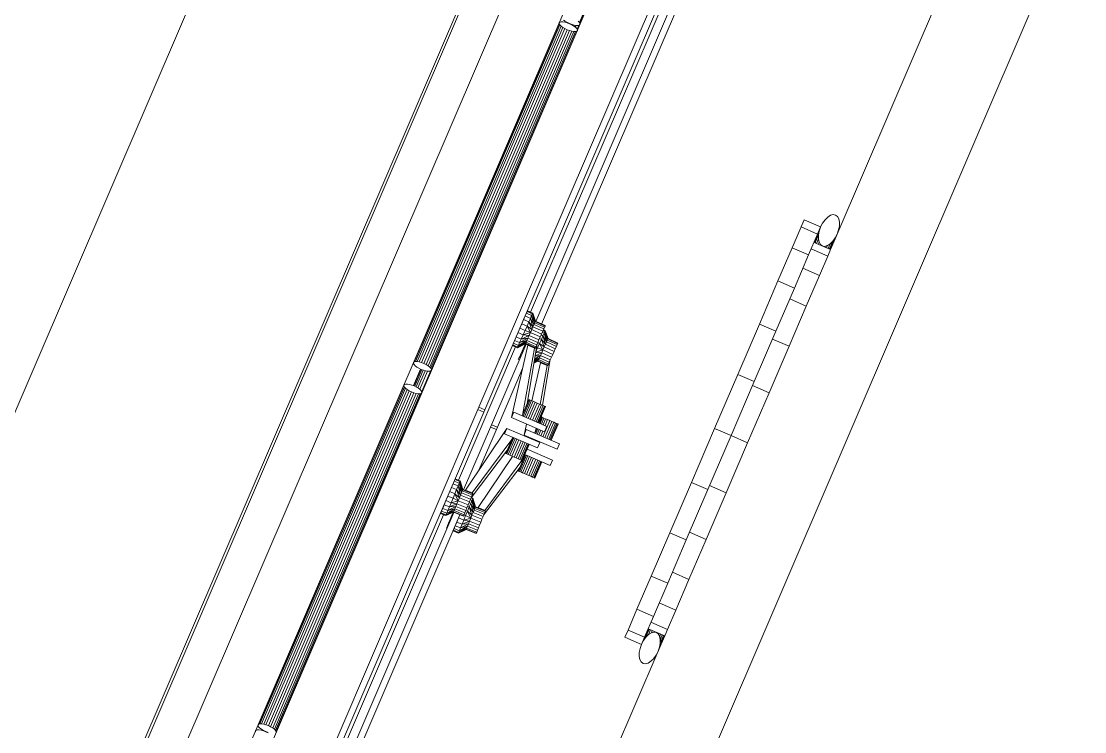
# Model space of a CAD drawing. Header units: metres. Extents: x -48 to 2360, y -1392 to 453.
# Drawn here: x 723.875 to 724.723, y -1328.341 to -1327.775 of the extents above; entities that cross this region are included whole.
import ezdxf

# ---------------------------------------------------------------- set-up
doc = ezdxf.new("R2010")
doc.units = ezdxf.units.M
doc.layers.add('MUEBLES', color=223, linetype='Continuous', lineweight=5, transparency=0.3)
doc.layers.add('TODO', color=210, linetype='Continuous', lineweight=5)

msp = doc.modelspace()

# ---------------------------------------------------------------- linework, layer by layer
at = {"layer": 'MUEBLES', "transparency": 33554585}
for p, q in [((724.50029, -1327.19937), (723.78107, -1328.87432)), ((723.82422, -1328.89284), (724.54344, -1327.21789)), ((724.55782, -1327.22407), (723.8386, -1328.89902)), ((724.23982, -1328.08202), (724.6083, -1327.22387)), ((724.6108, -1327.23098), (724.2445, -1328.08403)), ((723.63278, -1329.13968), (724.42603, -1327.29231)), ((724.28518, -1328.01359), (724.57856, -1327.33037)), ((724.58329, -1327.33228), (724.28983, -1328.01571)), ((724.2809, -1328.0064), (724.55177, -1327.3756)), ((724.52529, -1327.94424), (724.74485, -1327.43292)), ((724.25542, -1328.75435), (724.78425, -1327.52277)), ((724.31989, -1327.7755), (724.37904, -1327.63776)), ((724.32037, -1327.77639), (724.37951, -1327.63864)), ((724.30387, -1327.77648), (724.24603, -1327.91119)), ((724.30434, -1327.77736), (724.24675, -1327.9115)), ((724.30389, -1327.77576), (724.30387, -1327.77648)), ((724.30387, -1327.77648), (724.30434, -1327.77736)), ((724.3044, -1327.77524), (724.30389, -1327.77576)), ((724.30434, -1327.77736), (724.30527, -1327.77835)), ((724.30537, -1327.77498), (724.3044, -1327.77524)), ((724.30672, -1327.77497), (724.30537, -1327.77498)), ((724.30837, -1327.77523), (724.30672, -1327.77497)), ((724.30734, -1327.77353), (724.30867, -1327.77454)), ((724.31021, -1327.77574), (724.30837, -1327.77523)), ((724.30867, -1327.77454), (724.3103, -1327.77553)), ((724.31211, -1327.77646), (724.31021, -1327.77574)), ((724.3103, -1327.77553), (724.31213, -1327.77641)), ((724.31159, -1327.77626), (724.31163, -1327.77617)), ((724.31187, -1327.77628), (724.31184, -1327.77635)), ((724.31393, -1327.77734), (724.31211, -1327.77646)), ((724.31213, -1327.77641), (724.31403, -1327.77713)), ((724.31259, -1327.77658), (724.31255, -1327.77667)), ((724.31375, -1327.77702), (724.31367, -1327.77721)), ((724.31557, -1327.77832), (724.31393, -1327.77734)), ((724.31403, -1327.77713), (724.31586, -1327.77763)), ((724.31532, -1327.77748), (724.31508, -1327.77803)), ((724.31586, -1327.77763), (724.31751, -1327.77789)), ((724.31722, -1327.77785), (724.31665, -1327.77916)), ((724.31751, -1327.77789), (724.31887, -1327.77789)), ((724.31812, -1327.78088), (724.31948, -1327.77772)), ((724.31887, -1327.77789), (724.31983, -1327.77762)), ((724.31989, -1327.7755), (724.31896, -1327.77452)), ((724.31983, -1327.77762), (724.32034, -1327.77711)), ((724.32037, -1327.77639), (724.31989, -1327.7755)), ((724.32034, -1327.77711), (724.32037, -1327.77639)), ((724.30527, -1327.77835), (724.24789, -1327.91199)), ((724.3066, -1327.77937), (724.24938, -1327.91263)), ((724.30823, -1327.78035), (724.25111, -1327.91338)), ((724.31006, -1327.78123), (724.25297, -1327.91418)), ((724.25483, -1327.91498), (724.31196, -1327.78195)), ((724.25657, -1327.91572), (724.31379, -1327.78245)), ((724.25806, -1327.91636), (724.31544, -1327.78271)), ((724.2592, -1327.91685), (724.3168, -1327.78271)), ((724.25992, -1327.91716), (724.31776, -1327.78244)), ((724.30527, -1327.77835), (724.3066, -1327.77937)), ((724.3066, -1327.77937), (724.30823, -1327.78035)), ((724.30823, -1327.78035), (724.31006, -1327.78123)), ((724.31006, -1327.78123), (724.31196, -1327.78195)), ((724.31196, -1327.78195), (724.31379, -1327.78245)), ((724.31379, -1327.78245), (724.31544, -1327.78271)), ((724.31544, -1327.78271), (724.3168, -1327.78271)), ((724.31689, -1327.77934), (724.31557, -1327.77832)), ((724.3168, -1327.78271), (724.31776, -1327.78244)), ((724.31782, -1327.78033), (724.31689, -1327.77934)), ((724.31776, -1327.78244), (724.31827, -1327.78193)), ((724.3183, -1327.78121), (724.31782, -1327.78033)), ((724.31827, -1327.78193), (724.3183, -1327.78121)), ((724.24603, -1327.91119), (724.18818, -1328.04591)), ((724.24674, -1327.9115), (724.18915, -1328.04564)), ((724.24789, -1327.91199), (724.1905, -1328.04564)), ((724.24938, -1327.91263), (724.19215, -1328.0459)), ((724.25111, -1327.91338), (724.19399, -1328.0464)), ((724.19589, -1328.04712), (724.25297, -1327.91418)), ((724.19771, -1328.048), (724.25483, -1327.91498)), ((724.19934, -1328.04899), (724.25657, -1327.91572)), ((724.20067, -1328.05001), (724.25806, -1327.91636)), ((724.2016, -1328.05099), (724.2592, -1327.91685)), ((724.20207, -1328.05187), (724.25992, -1327.91716)), ((724.51788, -1327.93049), (724.51574, -1327.93259)), ((724.52009, -1327.92912), (724.51788, -1327.93049)), ((724.5222, -1327.92857), (724.52009, -1327.92912)), ((724.52409, -1327.92888), (724.5222, -1327.92857)), ((724.52561, -1327.93003), (724.52409, -1327.92888)), ((724.52667, -1327.93195), (724.52561, -1327.93003)), ((724.49661, -1327.93838), (724.48948, -1327.95499)), ((724.49905, -1327.93272), (724.49661, -1327.93838)), ((724.50978, -1327.94404), (724.49661, -1327.93838)), ((724.51222, -1327.93837), (724.49905, -1327.93272)), ((724.50978, -1327.94404), (724.51222, -1327.93837)), ((724.511, -1327.94181), (724.51212, -1327.93858)), ((724.51222, -1327.93837), (724.51107, -1327.94165)), ((724.51212, -1327.93858), (724.51218, -1327.93848)), ((724.51381, -1327.93528), (724.51222, -1327.93837)), ((724.51574, -1327.93259), (724.51381, -1327.93528)), ((724.52653, -1327.94074), (724.52715, -1327.93749)), ((724.52719, -1327.93449), (724.52667, -1327.93195)), ((724.52715, -1327.93749), (724.52719, -1327.93449)), ((724.50265, -1327.96065), (724.50978, -1327.94404)), ((724.50715, -1327.95078), (724.50868, -1327.94721)), ((724.50811, -1327.95036), (724.51041, -1327.94501)), ((724.50811, -1327.95036), (724.50868, -1327.94721)), ((724.50868, -1327.94721), (724.511, -1327.94181)), ((724.50868, -1327.94721), (724.50978, -1327.94404)), ((724.51038, -1327.94797), (724.51041, -1327.94501)), ((724.51045, -1327.94491), (724.5104, -1327.94791)), ((724.51041, -1327.94501), (724.511, -1327.94181)), ((724.51107, -1327.94165), (724.51045, -1327.94491)), ((724.52372, -1327.94727), (724.52141, -1327.95267)), ((724.52372, -1327.94727), (724.52181, -1327.94991)), ((724.52186, -1327.9498), (724.52379, -1327.94712)), ((724.52529, -1327.94424), (724.52295, -1327.94969)), ((724.52529, -1327.94424), (724.52372, -1327.94727)), ((724.52379, -1327.94712), (724.52538, -1327.94403)), ((724.52533, -1327.94413), (724.52529, -1327.94424)), ((724.52538, -1327.94403), (724.52653, -1327.94074)), ((724.48948, -1327.95499), (724.47814, -1327.98141)), ((724.50265, -1327.96065), (724.48948, -1327.95499)), ((724.51784, -1327.96159), (724.50467, -1327.95593)), ((724.5201, -1327.95634), (724.50693, -1327.95069)), ((724.50781, -1327.95107), (724.50811, -1327.95036)), ((724.50811, -1327.95119), (724.50811, -1327.95036)), ((724.50886, -1327.95151), (724.51038, -1327.94797)), ((724.51022, -1327.9521), (724.51092, -1327.95048)), ((724.51092, -1327.95048), (724.51038, -1327.94797)), ((724.5104, -1327.94791), (724.51093, -1327.95045)), ((724.51198, -1327.95237), (724.51092, -1327.95048)), ((724.51093, -1327.95045), (724.51199, -1327.95236)), ((724.51181, -1327.95278), (724.51198, -1327.95237)), ((724.51351, -1327.95351), (724.51198, -1327.95237)), ((724.51199, -1327.95236), (724.51351, -1327.95351)), ((724.51351, -1327.95351), (724.5154, -1327.95383)), ((724.51539, -1327.95383), (724.51351, -1327.95351)), ((724.51539, -1327.95383), (724.51522, -1327.95425)), ((724.5175, -1327.95331), (724.51539, -1327.95383)), ((724.5154, -1327.95383), (724.51751, -1327.95328)), ((724.5175, -1327.95331), (724.5168, -1327.95493)), ((724.51969, -1327.95197), (724.5175, -1327.95331)), ((724.51751, -1327.95328), (724.51972, -1327.95191)), ((724.51969, -1327.95197), (724.51817, -1327.95551)), ((724.51952, -1327.95526), (724.51891, -1327.95583)), ((724.51952, -1327.95526), (724.51921, -1327.95596)), ((724.52181, -1327.94991), (724.51952, -1327.95526)), ((724.52141, -1327.95267), (724.51952, -1327.95526)), ((724.52181, -1327.94991), (724.51969, -1327.95197)), ((724.51972, -1327.95191), (724.52186, -1327.9498)), ((724.52141, -1327.95267), (724.51987, -1327.95625)), ((724.52295, -1327.94969), (724.5201, -1327.95634)), ((724.52295, -1327.94969), (724.52141, -1327.95267)), ((724.4913, -1327.98707), (724.50265, -1327.96065)), ((724.51124, -1327.97697), (724.51784, -1327.96159)), ((724.51784, -1327.96159), (724.5201, -1327.95634)), ((724.51124, -1327.97697), (724.49807, -1327.97131)), ((724.47814, -1327.98141), (724.46335, -1328.01585)), ((724.4913, -1327.98707), (724.47814, -1327.98141)), ((724.50073, -1328.00143), (724.51124, -1327.97697)), ((724.47652, -1328.0215), (724.4913, -1327.98707)), ((724.50073, -1328.00143), (724.48757, -1327.99578)), ((724.27771, -1328.00714), (724.27832, -1328.00578)), ((724.27832, -1328.00578), (724.27853, -1328.00531)), ((724.27832, -1328.00578), (724.28246, -1328.00767)), ((724.27853, -1328.00531), (724.28267, -1328.0072)), ((724.48704, -1328.03332), (724.50073, -1328.00143)), ((724.27401, -1328.01545), (724.27548, -1328.01215)), ((724.27434, -1328.01472), (724.27428, -1328.01469)), ((724.27513, -1328.01295), (724.27505, -1328.01291)), ((724.27548, -1328.01215), (724.27674, -1328.00932)), ((724.27548, -1328.01215), (724.27962, -1328.01404)), ((724.27573, -1328.01159), (724.27563, -1328.01154)), ((724.27611, -1328.01073), (724.276, -1328.01068)), ((724.27624, -1328.01044), (724.27613, -1328.01039)), ((724.27674, -1328.00932), (724.27771, -1328.00714)), ((724.27674, -1328.00932), (724.28088, -1328.01121)), ((724.27771, -1328.00714), (724.28185, -1328.00903)), ((724.27962, -1328.01404), (724.27815, -1328.01734)), ((724.28088, -1328.01121), (724.27962, -1328.01404)), ((724.27962, -1328.01404), (724.2819, -1328.0201)), ((724.28287, -1328.01793), (724.27962, -1328.01404)), ((724.28185, -1328.00903), (724.28088, -1328.01121)), ((724.2837, -1328.01608), (724.28088, -1328.01121)), ((724.28088, -1328.01121), (724.28287, -1328.01793)), ((724.28185, -1328.00903), (724.28246, -1328.00767)), ((724.28185, -1328.00903), (724.2837, -1328.01608)), ((724.28185, -1328.00903), (724.28433, -1328.01465)), ((724.28267, -1328.0072), (724.28246, -1328.00767)), ((724.28246, -1328.00767), (724.28473, -1328.01375)), ((724.28246, -1328.00767), (724.28433, -1328.01465)), ((724.28267, -1328.0072), (724.28473, -1328.01375)), ((724.28267, -1328.0072), (724.28487, -1328.01345)), ((724.28433, -1328.01465), (724.2837, -1328.01608)), ((724.28473, -1328.01375), (724.28433, -1328.01465)), ((724.29215, -1328.01822), (724.28433, -1328.01465)), ((724.28487, -1328.01345), (724.28473, -1328.01375)), ((724.29255, -1328.01733), (724.28473, -1328.01375)), ((724.29269, -1328.01702), (724.28487, -1328.01345)), ((724.275, -1328.02442), (724.2709, -1328.02255)), ((724.27242, -1328.01903), (724.27243, -1328.01899)), ((724.27243, -1328.01899), (724.27401, -1328.01545)), ((724.27243, -1328.01899), (724.27657, -1328.02088)), ((724.27342, -1328.01678), (724.27339, -1328.01676)), ((724.27401, -1328.01545), (724.27815, -1328.01734)), ((724.27657, -1328.02088), (724.275, -1328.02442)), ((724.28087, -1328.02242), (724.275, -1328.02442)), ((724.27815, -1328.01734), (724.27657, -1328.02088)), ((724.27657, -1328.02088), (724.28087, -1328.02242)), ((724.2819, -1328.0201), (724.27815, -1328.01734)), ((724.27815, -1328.01734), (724.28087, -1328.02242)), ((724.28087, -1328.02242), (724.27984, -1328.02474)), ((724.2819, -1328.0201), (724.28087, -1328.02242)), ((724.28087, -1328.02242), (724.28869, -1328.02599)), ((724.28287, -1328.01793), (724.2819, -1328.0201)), ((724.28973, -1328.02367), (724.2819, -1328.0201)), ((724.2837, -1328.01608), (724.28287, -1328.01793)), ((724.29069, -1328.02151), (724.28287, -1328.01793)), ((724.29152, -1328.01965), (724.2837, -1328.01608)), ((724.28869, -1328.02599), (724.28973, -1328.02367)), ((724.28973, -1328.02367), (724.29069, -1328.02151)), ((724.29037, -1328.02224), (724.29187, -1328.02292)), ((724.29069, -1328.02151), (724.29152, -1328.01965)), ((724.29187, -1328.02292), (724.2909, -1328.0251)), ((724.29097, -1328.02087), (724.29248, -1328.02156)), ((724.29118, -1328.0204), (724.29269, -1328.02109)), ((724.29152, -1328.01965), (724.29215, -1328.01822)), ((724.29187, -1328.02292), (724.29248, -1328.02156)), ((724.29187, -1328.02292), (724.29372, -1328.02996)), ((724.29187, -1328.02292), (724.29435, -1328.02854)), ((724.29215, -1328.01822), (724.29255, -1328.01733)), ((724.29269, -1328.02109), (724.29248, -1328.02156)), ((724.29248, -1328.02156), (724.29475, -1328.02764)), ((724.29248, -1328.02156), (724.29435, -1328.02854)), ((724.29255, -1328.01733), (724.29269, -1328.01702)), ((724.29269, -1328.02109), (724.29475, -1328.02764)), ((724.29269, -1328.02109), (724.29489, -1328.02734)), ((724.46335, -1328.01585), (724.44613, -1328.05595)), ((724.4593, -1328.0616), (724.47652, -1328.0215)), ((724.47652, -1328.0215), (724.46335, -1328.01585)), ((724.24984, -1328.09591), (724.27743, -1328.03165)), ((724.27069, -1328.03409), (724.26673, -1328.03228)), ((724.2713, -1328.03273), (724.26732, -1328.03091)), ((724.27227, -1328.03055), (724.26826, -1328.02872)), ((724.27353, -1328.02772), (724.26948, -1328.02587)), ((724.27701, -1328.03109), (724.27048, -1328.03456)), ((724.27687, -1328.0314), (724.27048, -1328.03456)), ((724.27741, -1328.03019), (724.27069, -1328.03409)), ((724.27701, -1328.03109), (724.27069, -1328.03409)), ((724.27804, -1328.02877), (724.2713, -1328.03273)), ((724.27741, -1328.03019), (724.2713, -1328.03273)), ((724.27227, -1328.03055), (724.2713, -1328.03273)), ((724.27887, -1328.02691), (724.27227, -1328.03055)), ((724.27353, -1328.02772), (724.27227, -1328.03055)), ((724.27227, -1328.03055), (724.27804, -1328.02877)), ((724.275, -1328.02442), (724.27353, -1328.02772)), ((724.27984, -1328.02474), (724.27353, -1328.02772)), ((724.27887, -1328.02691), (724.27353, -1328.02772)), ((724.275, -1328.02442), (724.27984, -1328.02474)), ((724.27683, -1328.03142), (724.27566, -1328.03404)), ((724.27701, -1328.03109), (724.27687, -1328.0314)), ((724.27687, -1328.0314), (724.2847, -1328.03497)), ((724.27741, -1328.03019), (724.27701, -1328.03109)), ((724.27701, -1328.03109), (724.28483, -1328.03466)), ((724.27804, -1328.02877), (724.27741, -1328.03019)), ((724.27741, -1328.03019), (724.28523, -1328.03377)), ((724.27887, -1328.02691), (724.27804, -1328.02877)), ((724.27804, -1328.02877), (724.28587, -1328.03234)), ((724.28626, -1328.03145), (724.27841, -1328.07891)), ((724.27879, -1328.03263), (724.27892, -1328.03233)), ((724.27984, -1328.02474), (724.27887, -1328.02691)), ((724.27887, -1328.02691), (724.28669, -1328.03048)), ((724.27984, -1328.02474), (724.28766, -1328.02832)), ((724.28523, -1328.03377), (724.28587, -1328.03234)), ((724.28587, -1328.03234), (724.28669, -1328.03048)), ((724.28817, -1328.03123), (724.28659, -1328.03477)), ((724.28667, -1328.03054), (724.28817, -1328.03123)), ((724.28669, -1328.03048), (724.28766, -1328.02832)), ((724.28766, -1328.02832), (724.28869, -1328.02599)), ((724.28814, -1328.02724), (724.28964, -1328.02793)), ((724.28964, -1328.02793), (724.28817, -1328.03123)), ((724.29192, -1328.03399), (724.28817, -1328.03123)), ((724.28817, -1328.03123), (724.29089, -1328.03631)), ((724.2894, -1328.02441), (724.2909, -1328.0251)), ((724.2909, -1328.0251), (724.28964, -1328.02793)), ((724.28964, -1328.02793), (724.29192, -1328.03399)), ((724.29289, -1328.03182), (724.28964, -1328.02793)), ((724.29372, -1328.02996), (724.2909, -1328.0251)), ((724.2909, -1328.0251), (724.29289, -1328.03182)), ((724.29289, -1328.03182), (724.29192, -1328.03399)), ((724.29372, -1328.02996), (724.29289, -1328.03182)), ((724.30071, -1328.0354), (724.29289, -1328.03182)), ((724.29435, -1328.02854), (724.29372, -1328.02996)), ((724.30154, -1328.03354), (724.29372, -1328.02996)), ((724.29475, -1328.02764), (724.29435, -1328.02854)), ((724.30217, -1328.03211), (724.29435, -1328.02854)), ((724.29489, -1328.02734), (724.29475, -1328.02764)), ((724.30257, -1328.03121), (724.29475, -1328.02764)), ((724.30271, -1328.03091), (724.29489, -1328.02734)), ((724.30154, -1328.03354), (724.30217, -1328.03211)), ((724.30217, -1328.03211), (724.30257, -1328.03121)), ((724.30257, -1328.03121), (724.30271, -1328.03091)), ((724.48704, -1328.03332), (724.47387, -1328.02766)), ((724.2235, -1328.14007), (724.26908, -1328.03392)), ((724.26574, -1328.09025), (724.27879, -1328.03263)), ((724.27048, -1328.03456), (724.26652, -1328.03275)), ((724.27069, -1328.03409), (724.27048, -1328.03456)), ((724.2713, -1328.03273), (724.27069, -1328.03409)), ((724.27293, -1328.04017), (724.27196, -1328.04235)), ((724.27262, -1328.04086), (724.27379, -1328.04013)), ((724.27293, -1328.04017), (724.27262, -1328.04086)), ((724.27419, -1328.03734), (724.27293, -1328.04017)), ((724.27419, -1328.03734), (724.27347, -1328.03896)), ((724.27347, -1328.03896), (724.27451, -1328.03844)), ((724.27566, -1328.03404), (724.27419, -1328.03734)), ((724.27457, -1328.03648), (724.27547, -1328.03621)), ((724.28409, -1328.0349), (724.27492, -1328.08705)), ((724.27586, -1328.0336), (724.27659, -1328.0336)), ((724.28409, -1328.0349), (724.27879, -1328.03263)), ((724.28416, -1328.03472), (724.28409, -1328.0349)), ((724.28889, -1328.0408), (724.2843, -1328.04333)), ((724.28889, -1328.0408), (724.28461, -1328.04145)), ((724.28986, -1328.03863), (724.28467, -1328.04108)), ((724.2847, -1328.03497), (724.28483, -1328.03466)), ((724.28483, -1328.03466), (724.28523, -1328.03377)), ((724.28513, -1328.03832), (724.28986, -1328.03863)), ((724.29089, -1328.03631), (724.28514, -1328.03827)), ((724.28659, -1328.03477), (724.28519, -1328.03792)), ((724.28578, -1328.0344), (724.28659, -1328.03477)), ((724.28659, -1328.03477), (724.29089, -1328.03631)), ((724.28889, -1328.0408), (724.28806, -1328.04266)), ((724.28986, -1328.03863), (724.28889, -1328.0408)), ((724.28889, -1328.0408), (724.29672, -1328.04437)), ((724.29089, -1328.03631), (724.28986, -1328.03863)), ((724.28986, -1328.03863), (724.29768, -1328.04221)), ((724.29192, -1328.03399), (724.29089, -1328.03631)), ((724.29089, -1328.03631), (724.29871, -1328.03988)), ((724.29975, -1328.03756), (724.29192, -1328.03399)), ((724.29768, -1328.04221), (724.29871, -1328.03988)), ((724.29871, -1328.03988), (724.29975, -1328.03756)), ((724.29975, -1328.03756), (724.30071, -1328.0354)), ((724.30071, -1328.0354), (724.30154, -1328.03354)), ((724.4711, -1328.07044), (724.48704, -1328.03332)), ((724.18767, -1328.04642), (724.18765, -1328.04714)), ((724.18765, -1328.04714), (724.18812, -1328.04803)), ((724.18818, -1328.04591), (724.18767, -1328.04642)), ((724.18812, -1328.04803), (724.18905, -1328.04901)), ((724.18915, -1328.04564), (724.18818, -1328.04591)), ((724.18905, -1328.04901), (724.19038, -1328.05003)), ((724.1905, -1328.04564), (724.18915, -1328.04564)), ((724.19215, -1328.0459), (724.1905, -1328.04564)), ((724.19399, -1328.0464), (724.19215, -1328.0459)), ((724.19589, -1328.04712), (724.19399, -1328.0464)), ((724.19771, -1328.048), (724.19589, -1328.04712)), ((724.19934, -1328.04899), (724.19771, -1328.048)), ((724.20067, -1328.05001), (724.19934, -1328.04899)), ((724.27136, -1328.04371), (724.27115, -1328.04418)), ((724.27196, -1328.04235), (724.27136, -1328.04371)), ((724.27191, -1328.04247), (724.27318, -1328.04154)), ((724.27209, -1328.04206), (724.27334, -1328.04119)), ((724.28194, -1328.07684), (724.28881, -1328.04652)), ((724.28689, -1328.04529), (724.28371, -1328.04686)), ((724.28703, -1328.04498), (724.28374, -1328.04673)), ((724.28703, -1328.04498), (724.28377, -1328.04653)), ((724.28743, -1328.04408), (724.28383, -1328.04617)), ((724.28743, -1328.04408), (724.28393, -1328.04553)), ((724.28806, -1328.04266), (724.28402, -1328.04503)), ((724.28421, -1328.04385), (724.28806, -1328.04266)), ((724.28703, -1328.04498), (724.28689, -1328.04529)), ((724.28689, -1328.04529), (724.29472, -1328.04886)), ((724.28743, -1328.04408), (724.28703, -1328.04498)), ((724.28703, -1328.04498), (724.29485, -1328.04855)), ((724.28806, -1328.04266), (724.28743, -1328.04408)), ((724.28743, -1328.04408), (724.29525, -1328.04766)), ((724.28806, -1328.04266), (724.29589, -1328.04623)), ((724.29411, -1328.04879), (724.28867, -1328.07973)), ((724.28881, -1328.04652), (724.28894, -1328.04622)), ((724.29411, -1328.04879), (724.28881, -1328.04652)), ((724.29628, -1328.04534), (724.29047, -1328.0805)), ((724.29418, -1328.04861), (724.29411, -1328.04879)), ((724.29472, -1328.04886), (724.29485, -1328.04855)), ((724.29485, -1328.04855), (724.29525, -1328.04766)), ((724.29525, -1328.04766), (724.29589, -1328.04623)), ((724.29589, -1328.04623), (724.29672, -1328.04437)), ((724.29672, -1328.04437), (724.29768, -1328.04221)), ((724.18768, -1328.06482), (724.19333, -1328.05165)), ((724.19357, -1328.05177), (724.18793, -1328.06492)), ((724.1943, -1328.05207), (724.18864, -1328.06523)), ((724.19546, -1328.05251), (724.18977, -1328.06577)), ((724.19038, -1328.05003), (724.19201, -1328.05101)), ((724.19703, -1328.05297), (724.19118, -1328.06659)), ((724.19201, -1328.05101), (724.19384, -1328.05189)), ((724.19892, -1328.05333), (724.19275, -1328.06772)), ((724.19384, -1328.05189), (724.19573, -1328.05261)), ((724.19421, -1328.06944), (724.20118, -1328.05321)), ((724.19573, -1328.05261), (724.19757, -1328.05312)), ((724.19757, -1328.05312), (724.19922, -1328.05338)), ((724.19922, -1328.05338), (724.20058, -1328.05338)), ((724.20058, -1328.05338), (724.20154, -1328.05311)), ((724.2016, -1328.05099), (724.20067, -1328.05001)), ((724.20154, -1328.05311), (724.20205, -1328.0526)), ((724.20207, -1328.05187), (724.2016, -1328.05099)), ((724.20205, -1328.0526), (724.20207, -1328.05187)), ((724.27458, -1328.05122), (724.25452, -1328.09792)), ((724.44613, -1328.05595), (724.42765, -1328.09898)), ((724.4593, -1328.0616), (724.44613, -1328.05595)), ((724.17997, -1328.06504), (724.12212, -1328.19975)), ((724.18044, -1328.06592), (724.12284, -1328.20006)), ((724.17999, -1328.06432), (724.17997, -1328.06504)), ((724.17997, -1328.06504), (724.18044, -1328.06592)), ((724.1805, -1328.0638), (724.17999, -1328.06432)), ((724.18044, -1328.06592), (724.18137, -1328.06691)), ((724.18146, -1328.06354), (724.1805, -1328.0638)), ((724.18282, -1328.06353), (724.18146, -1328.06354)), ((724.18447, -1328.06379), (724.18282, -1328.06353)), ((724.1863, -1328.0643), (724.18447, -1328.06379)), ((724.1882, -1328.06502), (724.1863, -1328.0643)), ((724.19003, -1328.0659), (724.1882, -1328.06502)), ((724.19166, -1328.06688), (724.19003, -1328.0659)), ((724.44082, -1328.10463), (724.4593, -1328.0616)), ((724.4711, -1328.07044), (724.45793, -1328.06479)), ((724.18137, -1328.06691), (724.12398, -1328.20055)), ((724.18269, -1328.06793), (724.12547, -1328.20119)), ((724.18433, -1328.06891), (724.1272, -1328.20194)), ((724.18615, -1328.06979), (724.12907, -1328.20274)), ((724.13093, -1328.20354), (724.18805, -1328.07051)), ((724.13266, -1328.20428), (724.18989, -1328.07101)), ((724.13415, -1328.20492), (724.19154, -1328.07127)), ((724.13529, -1328.20541), (724.19289, -1328.07127)), ((724.13601, -1328.20572), (724.19386, -1328.071)), ((724.18137, -1328.06691), (724.18269, -1328.06793)), ((724.18269, -1328.06793), (724.18433, -1328.06891)), ((724.18433, -1328.06891), (724.18615, -1328.06979)), ((724.18615, -1328.06979), (724.18805, -1328.07051)), ((724.18805, -1328.07051), (724.18989, -1328.07101)), ((724.18989, -1328.07101), (724.19154, -1328.07127)), ((724.19154, -1328.07127), (724.19289, -1328.07127)), ((724.19299, -1328.0679), (724.19166, -1328.06688)), ((724.19289, -1328.07127), (724.19386, -1328.071)), ((724.19392, -1328.06889), (724.19299, -1328.0679)), ((724.19386, -1328.071), (724.19437, -1328.07049)), ((724.19439, -1328.06977), (724.19392, -1328.06889)), ((724.19437, -1328.07049), (724.19439, -1328.06977)), ((724.45399, -1328.11029), (724.4711, -1328.07044)), ((724.23982, -1328.08202), (723.87053, -1328.94203)), ((724.2445, -1328.08403), (724.23982, -1328.08202)), ((724.27971, -1328.07588), (724.27417, -1328.08878)), ((724.27994, -1328.07598), (724.2744, -1328.08888)), ((724.28059, -1328.07626), (724.27506, -1328.08916)), ((724.28164, -1328.07671), (724.2761, -1328.08961)), ((724.283, -1328.0773), (724.27747, -1328.0902)), ((724.28459, -1328.07798), (724.27905, -1328.09088)), ((724.27994, -1328.07598), (724.27971, -1328.07588)), ((724.28059, -1328.07626), (724.27994, -1328.07598)), ((724.28164, -1328.07671), (724.28059, -1328.07626)), ((724.28076, -1328.09161), (724.2863, -1328.07871)), ((724.283, -1328.0773), (724.28164, -1328.07671)), ((724.28246, -1328.09234), (724.288, -1328.07944)), ((724.28459, -1328.07798), (724.283, -1328.0773)), ((724.28405, -1328.09302), (724.28959, -1328.08012)), ((724.2863, -1328.07871), (724.28459, -1328.07798)), ((724.28541, -1328.09361), (724.29095, -1328.08071)), ((724.288, -1328.07944), (724.2863, -1328.07871)), ((724.28646, -1328.09406), (724.292, -1328.08116)), ((724.28712, -1328.09434), (724.29266, -1328.08144)), ((724.28734, -1328.09444), (724.29288, -1328.08154)), ((724.28959, -1328.08012), (724.288, -1328.07944)), ((724.29095, -1328.08071), (724.28959, -1328.08012)), ((724.292, -1328.08116), (724.29095, -1328.08071)), ((724.29266, -1328.08144), (724.292, -1328.08116)), ((724.29288, -1328.08154), (724.29266, -1328.08144)), ((723.87522, -1328.94404), (724.2445, -1328.08403)), ((724.24371, -1328.08589), (724.23902, -1328.08387)), ((724.26759, -1328.08595), (724.26574, -1328.09025)), ((724.26574, -1328.09025), (724.29208, -1328.10156)), ((724.29393, -1328.09726), (724.26759, -1328.08595)), ((724.28973, -1328.08977), (724.28767, -1328.09458)), ((724.28996, -1328.08987), (724.28789, -1328.09467)), ((724.28868, -1328.09133), (724.28843, -1328.0928)), ((724.29061, -1328.09015), (724.28855, -1328.09496)), ((724.29166, -1328.0906), (724.2896, -1328.0954)), ((724.28996, -1328.08987), (724.28973, -1328.08977)), ((724.29061, -1328.09015), (724.28996, -1328.08987)), ((724.29166, -1328.0906), (724.29061, -1328.09015)), ((724.29302, -1328.09118), (724.29096, -1328.09599)), ((724.29302, -1328.09118), (724.29166, -1328.0906)), ((724.29461, -1328.09187), (724.29302, -1328.09118)), ((724.24984, -1328.09591), (724.2276, -1328.14769)), ((724.26205, -1328.09885), (724.22925, -1328.148)), ((724.23983, -1328.13215), (724.25452, -1328.09792)), ((724.25373, -1328.09978), (724.24904, -1328.09776)), ((724.25452, -1328.09792), (724.24984, -1328.09591)), ((724.2602, -1328.10315), (724.26205, -1328.09885)), ((724.26205, -1328.09885), (724.28839, -1328.11016)), ((724.27576, -1328.10414), (724.27774, -1328.09541)), ((724.27761, -1328.09984), (724.27576, -1328.10414)), ((724.30395, -1328.11115), (724.27761, -1328.09984)), ((724.28582, -1328.09888), (724.28419, -1328.10267)), ((724.28605, -1328.09897), (724.28442, -1328.10277)), ((724.28534, -1328.09867), (724.28494, -1328.10094)), ((724.28671, -1328.09926), (724.28508, -1328.10305)), ((724.28775, -1328.0997), (724.28612, -1328.1035)), ((724.29078, -1328.1055), (724.29632, -1328.0926)), ((724.29208, -1328.10156), (724.29393, -1328.09726)), ((724.29248, -1328.10623), (724.29802, -1328.09333)), ((724.29461, -1328.09187), (724.29255, -1328.09667)), ((724.29407, -1328.10691), (724.29961, -1328.09401)), ((724.29632, -1328.0926), (724.29461, -1328.09187)), ((724.29543, -1328.1075), (724.30097, -1328.0946)), ((724.29802, -1328.09333), (724.29632, -1328.0926)), ((724.29648, -1328.10795), (724.30202, -1328.09505)), ((724.29714, -1328.10823), (724.30268, -1328.09533)), ((724.29736, -1328.10833), (724.3029, -1328.09543)), ((724.29961, -1328.09401), (724.29802, -1328.09333)), ((724.30097, -1328.0946), (724.29961, -1328.09401)), ((724.30202, -1328.09505), (724.30097, -1328.0946)), ((724.30268, -1328.09533), (724.30202, -1328.09505)), ((724.3029, -1328.09543), (724.30268, -1328.09533)), ((724.42765, -1328.09898), (724.40918, -1328.14201)), ((724.42765, -1328.09898), (724.44082, -1328.10463)), ((724.23455, -1328.15027), (724.26604, -1328.10771)), ((724.28654, -1328.11446), (724.2602, -1328.10315)), ((724.26125, -1328.11888), (724.26679, -1328.10598)), ((724.26147, -1328.11898), (724.26701, -1328.10608)), ((724.26213, -1328.11926), (724.26767, -1328.10636)), ((724.26318, -1328.11971), (724.26872, -1328.10681)), ((724.26454, -1328.1203), (724.27008, -1328.10739)), ((724.26613, -1328.12098), (724.27167, -1328.10808)), ((724.27576, -1328.10414), (724.3021, -1328.11545)), ((724.28911, -1328.10029), (724.28749, -1328.10408)), ((724.2907, -1328.10097), (724.28907, -1328.10477)), ((724.42234, -1328.14767), (724.44082, -1328.10463)), ((724.45399, -1328.11029), (724.44082, -1328.10463)), ((724.23354, -1328.15423), (724.26255, -1328.11586)), ((724.27337, -1328.10881), (724.26783, -1328.12171)), ((724.27508, -1328.10954), (724.26954, -1328.12244)), ((724.27666, -1328.11022), (724.27113, -1328.12312)), ((724.27803, -1328.11081), (724.27249, -1328.12371)), ((724.27907, -1328.11126), (724.27353, -1328.12416)), ((724.27973, -1328.11154), (724.27419, -1328.12444)), ((724.27996, -1328.11164), (724.27442, -1328.12454)), ((724.27833, -1328.11543), (724.29841, -1328.12405)), ((724.28839, -1328.11016), (724.28654, -1328.11446)), ((724.3021, -1328.11545), (724.30395, -1328.11115)), ((724.43688, -1328.15013), (724.45399, -1328.11029)), ((724.26648, -1328.12113), (724.23927, -1328.16189)), ((724.24457, -1328.16416), (724.27402, -1328.12437)), ((724.26147, -1328.11898), (724.26125, -1328.11888)), ((724.26213, -1328.11926), (724.26147, -1328.11898)), ((724.26318, -1328.11971), (724.26213, -1328.11926)), ((724.26454, -1328.1203), (724.26318, -1328.11971)), ((724.26613, -1328.12098), (724.26454, -1328.1203)), ((724.26783, -1328.12171), (724.26613, -1328.12098)), ((724.26954, -1328.12244), (724.26783, -1328.12171)), ((724.27113, -1328.12312), (724.26954, -1328.12244)), ((724.27249, -1328.12371), (724.27113, -1328.12312)), ((724.27127, -1328.13277), (724.27681, -1328.11987)), ((724.27149, -1328.13287), (724.27703, -1328.11997)), ((724.27215, -1328.13315), (724.27769, -1328.12025)), ((724.27353, -1328.12416), (724.27249, -1328.12371)), ((724.2732, -1328.1336), (724.27874, -1328.1207)), ((724.27419, -1328.12444), (724.27353, -1328.12416)), ((724.27442, -1328.12454), (724.27419, -1328.12444)), ((724.27456, -1328.13418), (724.2801, -1328.12128)), ((724.27514, -1328.12285), (724.27606, -1328.1216)), ((724.27615, -1328.13487), (724.28169, -1328.12197)), ((724.29656, -1328.12835), (724.27648, -1328.11973)), ((724.28339, -1328.1227), (724.27785, -1328.1356)), ((724.2851, -1328.12343), (724.27956, -1328.13633)), ((724.28668, -1328.12411), (724.28115, -1328.13701)), ((724.28805, -1328.1247), (724.28251, -1328.1376)), ((724.28909, -1328.12515), (724.28356, -1328.13805)), ((724.28975, -1328.12543), (724.28421, -1328.13833)), ((724.28998, -1328.12553), (724.28444, -1328.13843)), ((724.29841, -1328.12405), (724.29656, -1328.12835)), ((724.24356, -1328.16812), (724.27257, -1328.12975)), ((724.27149, -1328.13287), (724.27127, -1328.13277)), ((724.27215, -1328.13315), (724.27149, -1328.13287)), ((724.2732, -1328.1336), (724.27215, -1328.13315)), ((724.27456, -1328.13418), (724.2732, -1328.1336)), ((724.22416, -1328.1425), (724.2201, -1328.14086)), ((724.22473, -1328.14112), (724.22069, -1328.13949)), ((724.22493, -1328.14065), (724.22089, -1328.13902)), ((724.22325, -1328.1447), (724.22416, -1328.1425)), ((724.22416, -1328.1425), (724.22473, -1328.14112)), ((724.22653, -1328.14868), (724.22416, -1328.1425)), ((724.22594, -1328.15012), (724.22416, -1328.1425)), ((724.22473, -1328.14112), (724.22493, -1328.14065)), ((724.22653, -1328.14868), (724.22473, -1328.14112)), ((724.22691, -1328.14777), (724.22473, -1328.14112)), ((724.22704, -1328.14746), (724.22493, -1328.14065)), ((724.22691, -1328.14777), (724.22493, -1328.14065)), ((724.27615, -1328.13487), (724.27456, -1328.13418)), ((724.27785, -1328.1356), (724.27615, -1328.13487)), ((724.27956, -1328.13633), (724.27785, -1328.1356)), ((724.28115, -1328.13701), (724.27956, -1328.13633)), ((724.28251, -1328.1376), (724.28115, -1328.13701)), ((724.28356, -1328.13805), (724.28251, -1328.1376)), ((724.28421, -1328.13833), (724.28356, -1328.13805)), ((724.28444, -1328.13843), (724.28421, -1328.13833)), ((724.40918, -1328.14201), (724.39196, -1328.18211)), ((724.40918, -1328.14201), (724.42234, -1328.14767)), ((724.22069, -1328.1509), (724.21651, -1328.14922)), ((724.22207, -1328.14756), (724.21794, -1328.1459)), ((724.22325, -1328.1447), (724.21916, -1328.14305)), ((724.21921, -1328.15448), (724.22069, -1328.1509)), ((724.22069, -1328.1509), (724.22207, -1328.14756)), ((724.22069, -1328.1509), (724.22425, -1328.15419)), ((724.22328, -1328.15654), (724.22069, -1328.1509)), ((724.22207, -1328.14756), (724.22325, -1328.1447)), ((724.22425, -1328.15419), (724.22207, -1328.14756)), ((724.22516, -1328.152), (724.22207, -1328.14756)), ((724.22325, -1328.1447), (724.22594, -1328.15012)), ((724.22516, -1328.152), (724.22325, -1328.1447)), ((724.22516, -1328.152), (724.22594, -1328.15012)), ((724.22594, -1328.15012), (724.22653, -1328.14868)), ((724.22594, -1328.15012), (724.23391, -1328.15333)), ((724.22653, -1328.14868), (724.22691, -1328.14777)), ((724.22653, -1328.14868), (724.23451, -1328.15189)), ((724.22691, -1328.14777), (724.22704, -1328.14746)), ((724.22691, -1328.14777), (724.23489, -1328.15098)), ((724.22704, -1328.14746), (724.23501, -1328.15067)), ((724.22925, -1328.148), (724.22912, -1328.1483)), ((724.23455, -1328.15027), (724.22925, -1328.148)), ((724.23447, -1328.15045), (724.23455, -1328.15027)), ((724.23489, -1328.15098), (724.23451, -1328.15189)), ((724.23501, -1328.15067), (724.23489, -1328.15098)), ((724.40513, -1328.18777), (724.42234, -1328.14767)), ((724.42094, -1328.18726), (724.43688, -1328.15013)), ((724.42371, -1328.14448), (724.43688, -1328.15013)), ((724.2135, -1328.15636), (724.21212, -1328.1597)), ((724.21246, -1328.1589), (724.21237, -1328.15887)), ((724.2132, -1328.15711), (724.21314, -1328.15708)), ((724.21499, -1328.15278), (724.2135, -1328.15636)), ((724.2135, -1328.15636), (724.21773, -1328.15806)), ((724.21406, -1328.15502), (724.21403, -1328.15501)), ((724.215, -1328.15274), (724.21499, -1328.15278)), ((724.21499, -1328.15278), (724.21921, -1328.15448)), ((724.21634, -1328.1614), (724.21773, -1328.15806)), ((724.21634, -1328.1614), (724.22231, -1328.15889)), ((724.21773, -1328.15806), (724.21921, -1328.15448)), ((724.21773, -1328.15806), (724.22328, -1328.15654)), ((724.22231, -1328.15889), (724.21773, -1328.15806)), ((724.21921, -1328.15448), (724.22328, -1328.15654)), ((724.2214, -1328.16108), (724.22231, -1328.15889)), ((724.22231, -1328.15889), (724.22328, -1328.15654)), ((724.23029, -1328.1621), (724.22231, -1328.15889)), ((724.22328, -1328.15654), (724.22425, -1328.15419)), ((724.22328, -1328.15654), (724.23126, -1328.15975)), ((724.22425, -1328.15419), (724.22516, -1328.152)), ((724.22425, -1328.15419), (724.23223, -1328.1574)), ((724.22516, -1328.152), (724.23314, -1328.15521)), ((724.23223, -1328.1574), (724.23126, -1328.15975)), ((724.23327, -1328.15859), (724.23196, -1328.15806)), ((724.23209, -1328.16145), (724.23327, -1328.15859)), ((724.23314, -1328.15521), (724.23223, -1328.1574)), ((724.23418, -1328.15639), (724.23287, -1328.15586)), ((724.23391, -1328.15333), (724.23314, -1328.15521)), ((724.23327, -1328.15859), (724.23418, -1328.15639)), ((724.23327, -1328.15859), (724.23596, -1328.16401)), ((724.23518, -1328.16589), (724.23327, -1328.15859)), ((724.23476, -1328.15501), (724.23344, -1328.15448)), ((724.23495, -1328.15453), (724.23369, -1328.15403)), ((724.23451, -1328.15189), (724.23391, -1328.15333)), ((724.23418, -1328.15639), (724.23476, -1328.15501)), ((724.23655, -1328.16256), (724.23418, -1328.15639)), ((724.23596, -1328.16401), (724.23418, -1328.15639)), ((724.23476, -1328.15501), (724.23495, -1328.15453)), ((724.23655, -1328.16256), (724.23476, -1328.15501)), ((724.23693, -1328.16166), (724.23476, -1328.15501)), ((724.23706, -1328.16135), (724.23495, -1328.15453)), ((724.23693, -1328.16166), (724.23495, -1328.15453)), ((723.92035, -1328.84608), (724.21169, -1328.1676)), ((724.21985, -1328.16575), (723.92463, -1328.85327)), ((723.92927, -1328.85539), (724.22458, -1328.16765)), ((724.20946, -1328.16615), (724.20926, -1328.16662)), ((724.20926, -1328.16662), (724.21348, -1328.16832)), ((724.21003, -1328.16477), (724.20946, -1328.16615)), ((724.20946, -1328.16615), (724.21368, -1328.16785)), ((724.21094, -1328.16257), (724.21003, -1328.16477)), ((724.21003, -1328.16477), (724.21425, -1328.16647)), ((724.21212, -1328.1597), (724.21094, -1328.16257)), ((724.21094, -1328.16257), (724.21516, -1328.16427)), ((724.21141, -1328.16143), (724.21129, -1328.16138)), ((724.21153, -1328.16114), (724.21142, -1328.16109)), ((724.21189, -1328.16027), (724.21179, -1328.16023)), ((724.21212, -1328.1597), (724.21634, -1328.1614)), ((724.21348, -1328.16832), (724.21965, -1328.16531)), ((724.21348, -1328.16832), (724.21953, -1328.16562)), ((724.21348, -1328.16832), (724.21368, -1328.16785)), ((724.21368, -1328.16785), (724.22003, -1328.1644)), ((724.21368, -1328.16785), (724.21965, -1328.16531)), ((724.21425, -1328.16647), (724.21368, -1328.16785)), ((724.21425, -1328.16647), (724.22063, -1328.16296)), ((724.21425, -1328.16647), (724.21516, -1328.16427)), ((724.21425, -1328.16647), (724.22003, -1328.1644)), ((724.21516, -1328.16427), (724.2214, -1328.16108)), ((724.21516, -1328.16427), (724.21634, -1328.1614)), ((724.22063, -1328.16296), (724.21516, -1328.16427)), ((724.2214, -1328.16108), (724.21634, -1328.1614)), ((724.21821, -1328.16811), (724.21917, -1328.16577)), ((724.21904, -1328.16764), (724.21839, -1328.16766)), ((724.21953, -1328.16562), (724.21965, -1328.16531)), ((724.2275, -1328.16883), (724.21953, -1328.16562)), ((724.21965, -1328.16531), (724.22003, -1328.1644)), ((724.22763, -1328.16852), (724.21965, -1328.16531)), ((724.22003, -1328.1644), (724.22063, -1328.16296)), ((724.22801, -1328.16761), (724.22003, -1328.1644)), ((724.22063, -1328.16296), (724.2214, -1328.16108)), ((724.2286, -1328.16617), (724.22063, -1328.16296)), ((724.22938, -1328.16429), (724.2214, -1328.16108)), ((724.2246, -1328.16766), (724.22352, -1328.17025)), ((724.22801, -1328.16761), (724.22763, -1328.16852)), ((724.22791, -1328.16784), (724.22923, -1328.16837)), ((724.2286, -1328.16617), (724.22801, -1328.16761)), ((724.22938, -1328.16429), (724.2286, -1328.16617)), ((724.22923, -1328.16837), (724.23071, -1328.16479)), ((724.23029, -1328.1621), (724.22938, -1328.16429)), ((724.23071, -1328.16479), (724.22939, -1328.16426)), ((724.23126, -1328.15975), (724.23029, -1328.1621)), ((724.23071, -1328.16479), (724.23209, -1328.16145)), ((724.23071, -1328.16479), (724.23427, -1328.16808)), ((724.2333, -1328.17043), (724.23071, -1328.16479)), ((724.23209, -1328.16145), (724.23077, -1328.16092)), ((724.23427, -1328.16808), (724.23209, -1328.16145)), ((724.23518, -1328.16589), (724.23209, -1328.16145)), ((724.23427, -1328.16808), (724.23518, -1328.16589)), ((724.23518, -1328.16589), (724.23596, -1328.16401)), ((724.23518, -1328.16589), (724.24316, -1328.1691)), ((724.23596, -1328.16401), (724.23655, -1328.16256)), ((724.23596, -1328.16401), (724.24393, -1328.16722)), ((724.23655, -1328.16256), (724.23693, -1328.16166)), ((724.23655, -1328.16256), (724.24453, -1328.16578)), ((724.23693, -1328.16166), (724.23706, -1328.16135)), ((724.23693, -1328.16166), (724.24491, -1328.16487)), ((724.23706, -1328.16135), (724.24503, -1328.16456)), ((724.23927, -1328.16189), (724.23914, -1328.16219)), ((724.24457, -1328.16416), (724.23927, -1328.16189)), ((724.24393, -1328.16722), (724.24316, -1328.1691)), ((724.24453, -1328.16578), (724.24393, -1328.16722)), ((724.24449, -1328.16434), (724.24457, -1328.16416)), ((724.24491, -1328.16487), (724.24453, -1328.16578)), ((724.24503, -1328.16456), (724.24491, -1328.16487)), ((724.21542, -1328.17606), (724.21468, -1328.17664)), ((724.21473, -1328.17651), (724.21564, -1328.17432)), ((724.21559, -1328.17567), (724.21485, -1328.17623)), ((724.21535, -1328.17502), (724.21564, -1328.17432)), ((724.21608, -1328.17452), (724.21535, -1328.17502)), ((724.21564, -1328.17432), (724.21683, -1328.17145)), ((724.21615, -1328.17309), (724.21683, -1328.17145)), ((724.21686, -1328.1727), (724.21615, -1328.17309)), ((724.21683, -1328.17145), (724.21821, -1328.16811)), ((724.21787, -1328.17035), (724.21718, -1328.17059)), ((724.22096, -1328.17646), (724.22005, -1328.17866)), ((724.22214, -1328.17359), (724.22096, -1328.17646)), ((724.22096, -1328.17646), (724.22518, -1328.17816)), ((724.22143, -1328.17532), (724.22131, -1328.17527)), ((724.22155, -1328.17503), (724.22144, -1328.17498)), ((724.22191, -1328.17416), (724.22181, -1328.17412)), ((724.22352, -1328.17025), (724.22214, -1328.17359)), ((724.22214, -1328.17359), (724.22637, -1328.17529)), ((724.22248, -1328.17279), (724.22239, -1328.17275)), ((724.22322, -1328.171), (724.22316, -1328.17097)), ((724.22352, -1328.17025), (724.22775, -1328.17195)), ((724.22408, -1328.16891), (724.22405, -1328.1689)), ((724.22518, -1328.17816), (724.23142, -1328.17497)), ((724.22518, -1328.17816), (724.22637, -1328.17529)), ((724.22637, -1328.17529), (724.22775, -1328.17195)), ((724.22637, -1328.17529), (724.23233, -1328.17278)), ((724.23142, -1328.17497), (724.22637, -1328.17529)), ((724.22763, -1328.16852), (724.2275, -1328.16883)), ((724.22775, -1328.17195), (724.22923, -1328.16837)), ((724.22775, -1328.17195), (724.2333, -1328.17043)), ((724.23233, -1328.17278), (724.22775, -1328.17195)), ((724.22923, -1328.16837), (724.2333, -1328.17043)), ((724.23065, -1328.17685), (724.23142, -1328.17497)), ((724.23142, -1328.17497), (724.23233, -1328.17278)), ((724.2394, -1328.17818), (724.23142, -1328.17497)), ((724.23233, -1328.17278), (724.2333, -1328.17043)), ((724.24031, -1328.17599), (724.23233, -1328.17278)), ((724.2333, -1328.17043), (724.23427, -1328.16808)), ((724.2333, -1328.17043), (724.24128, -1328.17364)), ((724.23427, -1328.16808), (724.24225, -1328.17129)), ((724.24031, -1328.17599), (724.2394, -1328.17818)), ((724.24128, -1328.17364), (724.24031, -1328.17599)), ((724.24225, -1328.17129), (724.24128, -1328.17364)), ((724.24316, -1328.1691), (724.24225, -1328.17129)), ((724.21416, -1328.1779), (724.21396, -1328.17837)), ((724.21396, -1328.17837), (724.21416, -1328.1779)), ((724.21416, -1328.1779), (724.21473, -1328.17651)), ((724.21948, -1328.18004), (724.21928, -1328.18051)), ((724.21928, -1328.18051), (724.2235, -1328.18221)), ((724.22005, -1328.17866), (724.21948, -1328.18004)), ((724.21948, -1328.18004), (724.2237, -1328.18174)), ((724.22005, -1328.17866), (724.22427, -1328.18036)), ((724.2235, -1328.18221), (724.22967, -1328.1792)), ((724.2235, -1328.18221), (724.22955, -1328.17951)), ((724.2235, -1328.18221), (724.2237, -1328.18174)), ((724.2237, -1328.18174), (724.23005, -1328.17829)), ((724.2237, -1328.18174), (724.22967, -1328.1792)), ((724.22427, -1328.18036), (724.2237, -1328.18174)), ((724.22427, -1328.18036), (724.23065, -1328.17685)), ((724.22427, -1328.18036), (724.22518, -1328.17816)), ((724.22427, -1328.18036), (724.23005, -1328.17829)), ((724.23065, -1328.17685), (724.22518, -1328.17816)), ((724.22955, -1328.17951), (724.22967, -1328.1792)), ((724.23752, -1328.18272), (724.22955, -1328.17951)), ((724.22967, -1328.1792), (724.23005, -1328.17829)), ((724.23765, -1328.18241), (724.22967, -1328.1792)), ((724.23005, -1328.17829), (724.23065, -1328.17685)), ((724.23803, -1328.1815), (724.23005, -1328.17829)), ((724.23862, -1328.18006), (724.23065, -1328.17685)), ((724.23765, -1328.18241), (724.23752, -1328.18272)), ((724.23803, -1328.1815), (724.23765, -1328.18241)), ((724.23862, -1328.18006), (724.23803, -1328.1815)), ((724.2394, -1328.17818), (724.23862, -1328.18006)), ((724.39196, -1328.18211), (724.37717, -1328.21655)), ((724.39196, -1328.18211), (724.40513, -1328.18777)), ((724.40777, -1328.18161), (724.42094, -1328.18726)), ((724.39034, -1328.2222), (724.40513, -1328.18777)), ((724.40725, -1328.21915), (724.42094, -1328.18726)), ((724.12212, -1328.19975), (724.06427, -1328.33447)), ((724.12284, -1328.20006), (724.06524, -1328.3342)), ((724.12398, -1328.20055), (724.06659, -1328.3342)), ((724.12547, -1328.20119), (724.06825, -1328.33446)), ((724.1272, -1328.20194), (724.07008, -1328.33497)), ((724.07198, -1328.33568), (724.12907, -1328.20274)), ((724.07381, -1328.33656), (724.13093, -1328.20354)), ((724.07544, -1328.33755), (724.13266, -1328.20428)), ((724.07676, -1328.33857), (724.13415, -1328.20492)), ((724.07769, -1328.33955), (724.13529, -1328.20541)), ((724.07817, -1328.34043), (724.13601, -1328.20572)), ((724.37717, -1328.21655), (724.36583, -1328.24297)), ((724.37717, -1328.21655), (724.39034, -1328.2222)), ((724.39408, -1328.21349), (724.40725, -1328.21915)), ((724.37899, -1328.24862), (724.39034, -1328.2222)), ((724.39674, -1328.24361), (724.40725, -1328.21915)), ((724.36583, -1328.24297), (724.35869, -1328.25958)), ((724.36583, -1328.24297), (724.37899, -1328.24862)), ((724.38357, -1328.23796), (724.39674, -1328.24361)), ((724.39014, -1328.25899), (724.39674, -1328.24361)), ((724.37186, -1328.26523), (724.37899, -1328.24862)), ((724.35869, -1328.25958), (724.35626, -1328.26524)), ((724.35869, -1328.25958), (724.37186, -1328.26523)), ((724.373, -1328.26501), (724.3753, -1328.25966)), ((724.37341, -1328.26225), (724.37494, -1328.25868)), ((724.37341, -1328.26225), (724.3753, -1328.25966)), ((724.37472, -1328.25858), (724.38789, -1328.26424)), ((724.37512, -1328.26296), (724.37665, -1328.25941)), ((724.3753, -1328.25966), (724.3756, -1328.25896)), ((724.3753, -1328.25966), (724.3759, -1328.25909)), ((724.37697, -1328.25334), (724.39014, -1328.25899)), ((724.37942, -1328.2611), (724.3773, -1328.26165)), ((724.37731, -1328.26162), (724.37801, -1328.26)), ((724.37731, -1328.26162), (724.37942, -1328.26109)), ((724.37942, -1328.26109), (724.3796, -1328.26068)), ((724.37942, -1328.26109), (724.3813, -1328.26141)), ((724.3813, -1328.26141), (724.37942, -1328.2611)), ((724.38789, -1328.26424), (724.39014, -1328.25899)), ((724.35626, -1328.26524), (724.36943, -1328.2709)), ((724.36943, -1328.2709), (724.37186, -1328.26523)), ((724.37102, -1328.26781), (724.36943, -1328.2709)), ((724.36952, -1328.27069), (724.37109, -1328.26765)), ((724.37296, -1328.26512), (724.37102, -1328.26781)), ((724.37109, -1328.26765), (724.37341, -1328.26225)), ((724.37109, -1328.26765), (724.373, -1328.26501)), ((724.37186, -1328.26523), (724.37341, -1328.26225)), ((724.3751, -1328.26302), (724.37296, -1328.26512)), ((724.373, -1328.26501), (724.37512, -1328.26296)), ((724.3773, -1328.26165), (724.3751, -1328.26302)), ((724.37512, -1328.26296), (724.37731, -1328.26162)), ((724.3813, -1328.26141), (724.38283, -1328.26255)), ((724.38283, -1328.26256), (724.3813, -1328.26141)), ((724.38301, -1328.26214), (724.38283, -1328.26255)), ((724.38283, -1328.26255), (724.3839, -1328.26445)), ((724.38389, -1328.26447), (724.38283, -1328.26256)), ((724.38613, -1328.26771), (724.38381, -1328.27311)), ((724.38441, -1328.26702), (724.38389, -1328.26447)), ((724.38459, -1328.26282), (724.3839, -1328.26445)), ((724.3839, -1328.26445), (724.38444, -1328.26695)), ((724.38436, -1328.27002), (724.38441, -1328.26702)), ((724.3867, -1328.26456), (724.38441, -1328.26991)), ((724.38444, -1328.26695), (724.38441, -1328.26991)), ((724.38596, -1328.26341), (724.38444, -1328.26695)), ((724.38789, -1328.26424), (724.38503, -1328.27089)), ((724.38613, -1328.26771), (724.38503, -1328.27089)), ((724.38766, -1328.26414), (724.38613, -1328.26771)), ((724.3867, -1328.26456), (724.38613, -1328.26771)), ((724.38671, -1328.26373), (724.3867, -1328.26456)), ((724.38701, -1328.26386), (724.3867, -1328.26456)), ((724.16313, -1328.78766), (724.38269, -1328.27634)), ((724.36767, -1328.27743), (724.36762, -1328.28043)), ((724.36829, -1328.27418), (724.36767, -1328.27743)), ((724.36943, -1328.2709), (724.36829, -1328.27418)), ((724.36948, -1328.2708), (724.36952, -1328.27069)), ((724.38101, -1328.27964), (724.3826, -1328.27655)), ((724.3826, -1328.27655), (724.38374, -1328.27327)), ((724.38269, -1328.27634), (724.38264, -1328.27644)), ((724.38503, -1328.27089), (724.38269, -1328.27634)), ((724.38381, -1328.27311), (724.38269, -1328.27634)), ((724.38374, -1328.27327), (724.38436, -1328.27002)), ((724.38441, -1328.26991), (724.38381, -1328.27311)), ((724.36762, -1328.28043), (724.36814, -1328.28298)), ((724.36814, -1328.28298), (724.3692, -1328.28489)), ((724.3692, -1328.28489), (724.37073, -1328.28604)), ((724.37073, -1328.28604), (724.37261, -1328.28635)), ((724.37261, -1328.28635), (724.37473, -1328.28581)), ((724.37473, -1328.28581), (724.37693, -1328.28443)), ((724.37693, -1328.28443), (724.37907, -1328.28233)), ((724.37907, -1328.28233), (724.38101, -1328.27964)), ((724.06376, -1328.33498), (724.06374, -1328.3357)), ((724.06374, -1328.3357), (724.06421, -1328.33659)), ((724.06427, -1328.33447), (724.06376, -1328.33498)), ((724.06421, -1328.33659), (724.06514, -1328.33757)), ((724.06524, -1328.3342), (724.06427, -1328.33447)), ((724.06659, -1328.3342), (724.06524, -1328.3342)), ((724.06825, -1328.33446), (724.06659, -1328.3342)), ((724.07008, -1328.33497), (724.06825, -1328.33446)), ((724.07198, -1328.33568), (724.07008, -1328.33497)), ((724.07381, -1328.33656), (724.07198, -1328.33568)), ((724.07544, -1328.33755), (724.07381, -1328.33656)), ((724.06169, -1328.3398), (724.06167, -1328.34053)), ((724.0622, -1328.33929), (724.06169, -1328.3398)), ((724.06317, -1328.33902), (724.0622, -1328.33929)), ((724.06452, -1328.33902), (724.06317, -1328.33902)), ((724.06618, -1328.33928), (724.06452, -1328.33902)), ((724.06514, -1328.33757), (724.06647, -1328.33859)), ((724.06801, -1328.33979), (724.06618, -1328.33928)), ((724.06647, -1328.33859), (724.0681, -1328.33957)), ((724.06991, -1328.3405), (724.06801, -1328.33979)), ((724.0681, -1328.33957), (724.06993, -1328.34045)), ((724.06939, -1328.34031), (724.06943, -1328.34021)), ((724.06967, -1328.34033), (724.06964, -1328.3404)), ((724.07174, -1328.34138), (724.06991, -1328.3405)), ((724.06993, -1328.34045), (724.07183, -1328.34117)), ((724.07676, -1328.33857), (724.07544, -1328.33755)), ((724.07769, -1328.33955), (724.07676, -1328.33857)), ((724.07817, -1328.34043), (724.07769, -1328.33955)), ((724.07815, -1328.34116), (724.07817, -1328.34043))]:
    msp.add_line(p, q, dxfattribs=at)
at = {"layer": 'TODO', "transparency": 33554585}
msp.add_line((729.15848, -1316.2763), (723.63466, -1329.14049), dxfattribs=at)
msp.add_lwpolyline([(723.45089, -1329.06158), (725.30531, -1324.74288)], dxfattribs=at)

doc.saveas('drawing.dxf')
